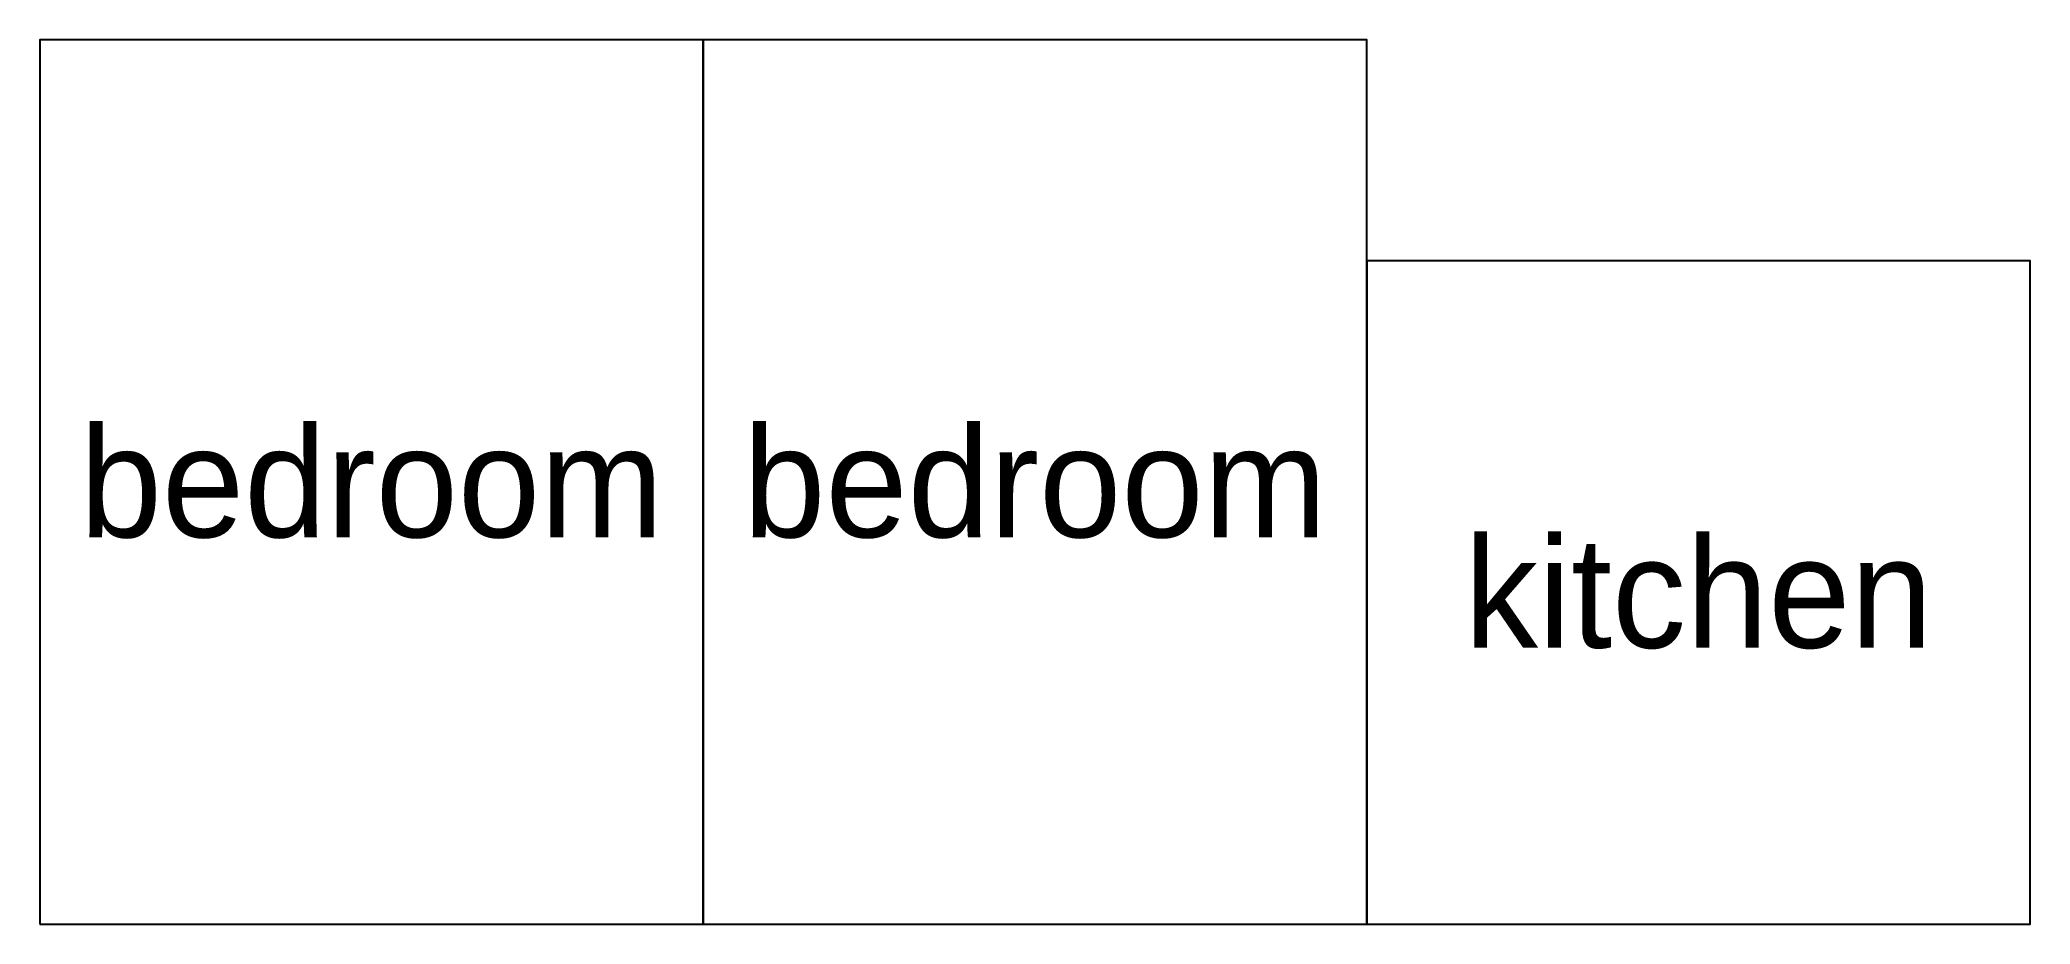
# Model space of a CAD drawing. Header units: metres. Extents: x 0 to 9, y 0 to 4.
import ezdxf
from ezdxf.enums import TextEntityAlignment as Align

# ---------------------------------------------------------------- set-up
doc = ezdxf.new("R2010")
doc.units = ezdxf.units.M

msp = doc.modelspace()

# ---------------------------------------------------------------- linework, layer by layer
for points in [[(0, 0), (3, 0), (3, 4), (0, 4), (0, 0)], [(3, 0), (6, 0), (6, 4), (3, 4), (3, 0)], [(6, 0), (9, 0), (9, 3), (6, 3), (6, 0)]]:
    msp.add_lwpolyline(points, close=True)

# ---------------------------------------------------------------- texts
for s, p in [('bedroom', (1.5, 2)), ('bedroom', (4.5, 2)), ('kitchen', (7.5, 1.5))]:
    msp.add_text(s, height=0.5).set_placement(p, align=Align.MIDDLE_CENTER)

doc.saveas('drawing.dxf')
